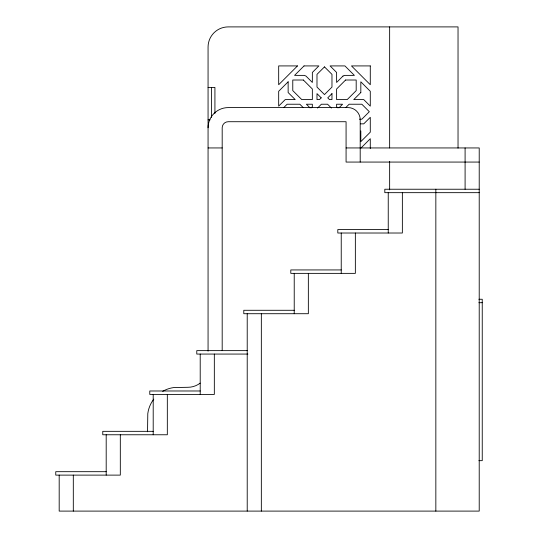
<?xml version="1.0" encoding="UTF-8"?>
<svg xmlns="http://www.w3.org/2000/svg" width="538" height="538" viewBox="0 0 538 538"><rect width="100%" height="100%" fill="white"/><g stroke="black" fill="none" stroke-linecap="round" stroke-linejoin="round"><path stroke-width="0.81" d="M283.674 107.687L287.131 104.231L299.834 104.231L303.298 107.687M311.186 107.862L312.349 106.699L312.349 104.231L306.391 104.231L310.076 107.916M317.534 108.071L321.374 104.231L327.588 104.231L331.428 108.071M338.886 107.916L342.571 104.231L336.606 104.231L336.606 106.699L337.777 107.862M345.665 107.687L349.128 104.231L361.832 104.231L369.324 111.722L361.832 119.214L359.451 119.214M360.884 148.125L370.285 138.723L370.285 148.535M208.065 87.418L214.924 87.418L214.924 113.457M208.065 119.88L210.123 119.88M360.42 123.848L363.749 123.848L370.285 117.318L370.285 132.166L360.823 141.629L360.823 130.916M208.065 147.943L222.187 147.943M346.075 147.943L479.217 147.943L479.217 511.1L59.187 511.1L59.187 475.115M479.217 162.066L346.075 162.066L346.075 121.716L228.24 121.716A6.053 6.053 0 0 0 222.187 127.768L222.187 350.635M479.217 189.235L384.811 189.235L384.811 192.665L479.217 192.665M388.241 229.585L337.803 229.585L337.803 233.015L402.363 233.015L402.363 192.665M341.233 269.935L290.796 269.935L290.796 273.365L355.356 273.365L355.356 233.015M478.901 299.262L482.243 299.262L482.243 460.662L478.901 460.662M478.901 302.692L482.243 302.692M294.225 310.285L243.788 310.285L243.788 313.715L308.348 313.715L308.348 273.365M247.218 350.635L196.78 350.635L196.78 354.065L247.91 354.065M200.21 390.985L149.772 390.985L149.772 394.415L214.332 394.415L214.332 354.065M153.202 431.335L102.765 431.335L102.765 434.765L167.325 434.765L167.325 394.415M106.194 471.685L55.757 471.685L55.757 475.115L120.317 475.115L120.317 434.765M465.094 147.943L465.094 189.235M458.033 148.138L458.033 26.9L228.24 26.9A20.175 20.175 0 0 0 208.065 47.075L208.065 351.173M435.841 189.235L435.841 511.1M389.64 26.9L389.64 147.95M389.64 161.36L389.64 189.88M388.241 192.665L388.241 233.015M360.198 162.066L360.198 119.698A12.105 12.105 0 0 0 348.093 107.593L228.24 107.593A20.175 20.175 0 0 0 208.065 127.768M341.233 233.015L341.233 273.365M294.225 273.365L294.225 313.715M261.34 313.715L261.34 511.1M247.218 313.715L247.218 511.1M211.495 87.418L211.495 117.425M200.21 354.065L200.21 394.415M153.202 394.415L153.202 434.765M147.54 431.752L147.795 413.608A30.269 30.269 0 0 1 153.787 399.129M106.194 434.765L106.194 475.115M73.309 475.115L73.309 511.1M162.671 391.348A30.269 30.269 0 0 1 173.848 387.548L187.89 387.293A20.175 20.175 0 0 0 200.17 383.123M297.48 65.918L278.677 84.722L278.677 65.918L297.48 65.918M288.139 81.816L278.677 91.278L278.677 106.127L285.214 99.597L295.201 99.597L288.139 92.529L288.139 81.816M304.037 65.918L294.575 75.381L304.326 75.381L305.967 76.06L312.349 82.442L312.349 72.455L318.886 65.918L304.037 65.918M324.481 66.88L316.99 74.372L316.99 87.082L324.481 94.574L331.973 87.082L331.973 74.372L324.481 66.88M321.206 97.849L319.458 99.597L316.99 99.597L316.99 93.632L321.206 97.849M342.995 76.06L336.606 82.442L336.606 72.455L330.076 65.918L344.925 65.918L354.387 75.381L344.636 75.381L342.995 76.06M331.973 93.632L327.756 97.849L329.505 99.597L331.973 99.597L331.973 93.632M345.591 80.014L336.606 88.999L336.606 99.597L347.205 99.597L356.19 90.613L356.19 80.014L345.591 80.014M360.823 92.529L353.762 99.597L363.749 99.597L370.285 106.127L370.285 91.278L360.823 81.816L360.823 92.529M370.285 65.918L351.482 65.918L370.285 84.722L370.285 65.918M303.371 80.014L292.773 80.014L292.773 90.613L301.757 99.597L312.349 99.597L312.349 88.999L303.371 80.014"/></g></svg>
